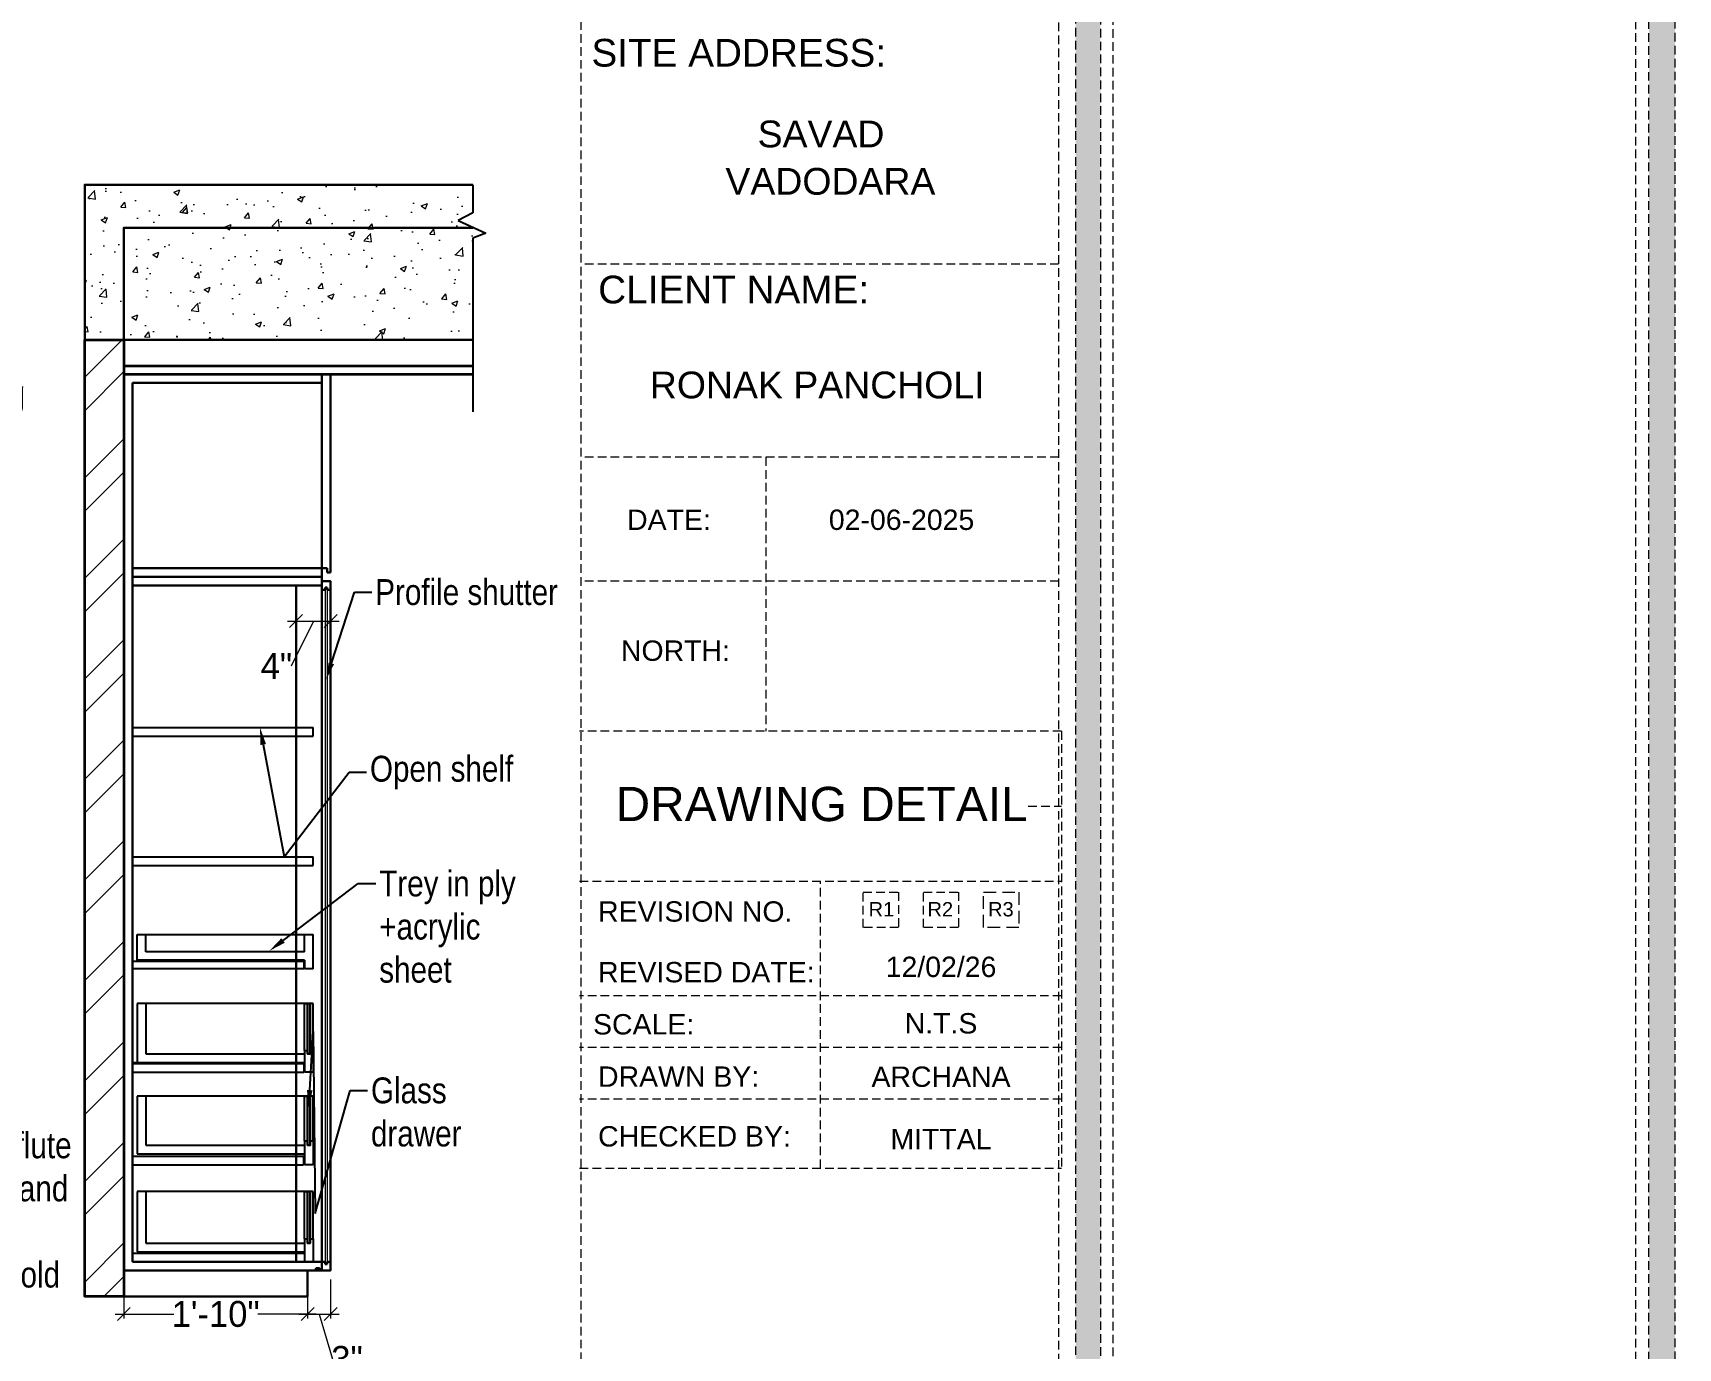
# Model space of a CAD drawing. Header units: millimetres. Extents: x 56222 to 3066687, y -650199 to -121287.
# Drawn here: x 140798.6 to 140989.5, y -185319.3 to -185166.6 of the extents above; entities that cross this region are included whole.
import ezdxf
from ezdxf import colors
from ezdxf.entities.mleader import LeaderData, LeaderLine
from ezdxf.enums import TextEntityAlignment as Align
from ezdxf.math import Vec2, Vec3

# ---------------------------------------------------------------- set-up
doc = ezdxf.new("R2010")
doc.units = ezdxf.units.MM
doc.header["$MEASUREMENT"] = 0
doc.header["$PDMODE"] = 35
doc.linetypes.add('DASHED', pattern=[0.75, 0.5, -0.25])
doc.linetypes.add('DASHEDX2', pattern=[1.5, 1, -0.5])
doc.layers.get('Defpoints').update_dxf_attribs({"color": 220})
for name, color, linetype, lineweight in [('Dimension', 10, 'DASHEDX2', 20), ('FURNITURE', 32, 'Continuous', 9), ('furniture dimensions', 1, 'DASHED', 0), ('FURNITURE-1', 252, 'Continuous', 13), ('GF FALSE CEILING', 6, 'Continuous', 35), ('hatch-wall', 8, 'Continuous', 9), ('NAME PLATE', 7, 'Continuous', 25), ('SECTION ( SLAB PLine )', 104, 'Continuous', 30), ('Text', 7, 'Continuous', 15), ('wall', 7, 'Continuous', 30)]:
    doc.layers.add(name, color=color, linetype=linetype, lineweight=lineweight)
doc.layers.add('hatch', color=250, linetype='Continuous', lineweight=9, transparency=0.5)
doc.styles.add('Arial', font='arial.ttf')
doc.styles.add('century g', font='GOTHIC.TTF')
doc.styles.add('style4', font='ARIALN.TTF')
doc.dimstyles.new('Archana', dxfattribs={"dimtxt": 2, "dimasz": 0.75, "dimexe": 0.5, "dimexo": 0.5, "dimgap": 0, "dimtad": 0, "dimzin": 0, "dimdsep": 46, "dimlunit": 4, "dimtxsty": 'century g', "dimblk": 'OBLIQUE', "dimcen": 0, "dimdle": 1, "dimclrd": 256, "dimclre": 256, "dimclrt": 256, "dimadec": 0, "dimazin": 0, "dimtfac": 1, "dimtofl": 0, "dimtmove": 1, "dimatfit": 3, "dimfxl": 1, "dimfxlon": 1, "dimtolj": 1, "dimtzin": 0, "dimlwd": -1, "dimlwe": -1, "dimarcsym": 0})

# ---------------------------------------------------------------- blocks, each defined once
blk = doc.blocks.new('_Oblique')
at = {"layer": 'wall', "color": 0, "lineweight": -2}
blk.add_line((-0.5, -0.5), (0.5, 0.5), dxfattribs=at)
blk = doc.blocks.new('*D426')
at = {"layer": 'Defpoints', "color": 0, "linetype": 'Continuous', "lineweight": 30, "transparency": 16777216}
for p in [(140829.12, -185230.76), (140833.12, -185230.76), (140833.12, -185234.89)]:
    blk.add_point(p, dxfattribs=at)
at = {"layer": 'furniture dimensions', "color": 5, "linetype": 'ByBlock', "transparency": 16777216}
blk.add_line((140829.12, -185231.26), (140829.12, -185235.39), dxfattribs=at)
at = {"layer": 'furniture dimensions', "color": 5, "linetype": 'Continuous', "transparency": 16777216}
for p, q in [((140833.12, -185231.26), (140833.12, -185235.39)), ((140828.12, -185234.89), (140834.12, -185234.89)), ((140831.12, -185234.89), (140828.53, -185240.11))]:
    blk.add_line(p, q, dxfattribs=at)
at = {"layer": 'furniture dimensions', "color": 5, "linetype": 'Continuous', "transparency": 16777216, "xscale": 1.5, "yscale": 1.5, "zscale": 1.5, "rotation": 180}
blk.add_blockref('_Oblique', (140829.12, -185234.89), dxfattribs=at)
at = {"layer": 'furniture dimensions', "color": 5, "linetype": 'Continuous', "transparency": 16777216, "xscale": 1.5, "yscale": 1.5, "zscale": 1.5}
blk.add_blockref('_Oblique', (140833.12, -185234.89), dxfattribs=at)
at = {"layer": 'furniture dimensions', "linetype": 'Continuous', "lineweight": 0, "transparency": 16777216, "insert": (140826.83, -185240.11), "char_height": 3, "attachment_point": 5, "style": 'century g'}
blk.add_mtext('\\A1;4"', dxfattribs=at)
blk = doc.blocks.new('aggerg')
at = {"layer": 'Dimension', "color": 42, "true_color": 0xd39e00}
blk.add_lwpolyline([(-1.41, 1.41), (1.41, 1.41), (1.41, -1.41), (-1.41, -1.41)], close=True, dxfattribs=at)
at = {"layer": 'NAME PLATE', "lineweight": 0, "insert": (-0.03, 0.62), "char_height": 1.151, "width": 2.2458, "attachment_point": 2, "style": 'Arial'}
blk.add_mtext('R3', dxfattribs=at)
blk = doc.blocks.new('*D471')
at = {"layer": 'Defpoints', "color": 0, "linetype": 'Continuous', "lineweight": 30, "transparency": 16777216}
for p in [(140809.12, -185310.26, 0.13), (140830.45, -185310.26, 0.13), (140830.45, -185315.32)]:
    blk.add_point(p, dxfattribs=at)
at = {"layer": 'furniture dimensions', "color": 5, "linetype": 'ByBlock', "transparency": 16777216}
blk.add_line((140809.12, -185311.32), (140809.12, -185315.82), dxfattribs=at)
at = {"layer": 'furniture dimensions', "color": 5, "linetype": 'Continuous', "transparency": 16777216}
for p, q in [((140830.45, -185311.32), (140830.45, -185315.82)), ((140808.12, -185315.32), (140814.91, -185315.32)), ((140831.45, -185315.32), (140824.66, -185315.32))]:
    blk.add_line(p, q, dxfattribs=at)
at = {"layer": 'furniture dimensions', "color": 5, "linetype": 'Continuous', "transparency": 16777216, "xscale": 1.5, "yscale": 1.5, "zscale": 1.5, "rotation": 180}
blk.add_blockref('_Oblique', (140809.12, -185315.32), dxfattribs=at)
at = {"layer": 'furniture dimensions', "color": 5, "linetype": 'Continuous', "transparency": 16777216, "xscale": 1.5, "yscale": 1.5, "zscale": 1.5}
blk.add_blockref('_Oblique', (140830.45, -185315.32), dxfattribs=at)
at = {"layer": 'furniture dimensions', "linetype": 'Continuous', "lineweight": 0, "transparency": 16777216, "insert": (140819.78, -185315.32), "char_height": 3, "attachment_point": 5, "style": 'century g'}
blk.add_mtext('\\A1;1\'-10"', dxfattribs=at)
blk = doc.blocks.new('*D472')
at = {"layer": 'Defpoints', "color": 0, "linetype": 'Continuous', "lineweight": 30, "transparency": 16777216}
for p in [(140830.45, -185310.26, 0.13), (140833.12, -185310.26, 0.13), (140833.12, -185315.32)]:
    blk.add_point(p, dxfattribs=at)
at = {"layer": 'furniture dimensions', "color": 5, "linetype": 'ByBlock', "transparency": 16777216}
blk.add_line((140830.45, -185311.32), (140830.45, -185315.82), dxfattribs=at)
at = {"layer": 'furniture dimensions', "color": 5, "linetype": 'Continuous', "transparency": 16777216}
for p, q in [((140833.12, -185311.32), (140833.12, -185315.82)), ((140829.45, -185315.32), (140834.12, -185315.32)), ((140831.78, -185315.32), (140833.35, -185320.54))]:
    blk.add_line(p, q, dxfattribs=at)
at = {"layer": 'furniture dimensions', "color": 5, "linetype": 'Continuous', "transparency": 16777216, "xscale": 1.5, "yscale": 1.5, "zscale": 1.5, "rotation": 180}
blk.add_blockref('_Oblique', (140830.45, -185315.32), dxfattribs=at)
at = {"layer": 'furniture dimensions', "color": 5, "linetype": 'Continuous', "transparency": 16777216, "xscale": 1.5, "yscale": 1.5, "zscale": 1.5}
blk.add_blockref('_Oblique', (140833.12, -185315.32), dxfattribs=at)
at = {"layer": 'furniture dimensions', "linetype": 'Continuous', "lineweight": 0, "transparency": 16777216, "insert": (140835.03, -185320.54), "char_height": 3, "attachment_point": 5, "style": 'century g'}
blk.add_mtext('\\A1;3"', dxfattribs=at)

msp = doc.modelspace()

# ---------------------------------------------------------------- hatches: boundary and pattern name
at = {"layer": 'Dimension', "true_color": 0xd39e00}
h = msp.add_hatch(color=42, dxfattribs=at)
h.paths.add_polyline_path([(140509.9, -185095.66), (140509.9, -185386.07), (140922.49, -185386.07), (140922.49, -185095.66)])
h.paths.add_polyline_path([(140512.79, -185098.56), (140919.59, -185098.56), (140919.59, -185383.18), (140512.79, -185383.18)], flags=16)
h = msp.add_hatch(color=42, dxfattribs=at)
h.paths.add_polyline_path([(140986.15, -185097.29), (140986.15, -185401.68), (141418.59, -185401.68), (141418.59, -185097.29)])
h.paths.add_polyline_path([(140989.19, -185100.33), (141415.55, -185100.33), (141415.55, -185398.64), (140989.19, -185398.64)], flags=16)
at = {"layer": 'FURNITURE', "lineweight": 20, "true_color": 0x636466}
h = msp.add_hatch(dxfattribs=at)
h.set_pattern_fill('AR-CONC', color=251)
h.set_pattern_definition([(50, (11397.4914, -203725.9746), (7.17260183, -0.62752135), [0.75, -8.25]), (355, (11397.491, -203725.975), (-1.38751334, 7.52192134), [0.6, -6.6]), (100.4514445, (11398.089, -203726.027), (5.78508847, 6.8943999), [0.6374019, -7.0114211]), (46.1842, (11397.491, -203723.975), (10.6724133, -1.6551928), [1.125, -12.375]), (96.6356355, (11398.381, -203724.113), (9.34661946, 9.741186), [0.9561034, -10.5171376]), (351.184164, (11397.491, -203723.975), (9.34661945, 9.741186), [0.9, -9.9]), (21, (11398.4914, -203724.4746), (5.96907052, -4.0261889), [0.75, -8.25]), (326, (11398.491, -203724.475), (2.4331533, 7.25150045), [0.6, -6.6]), (71.451445, (11398.989, -203724.81), (8.40222377, 3.22531153), [0.6374019, -7.0114211]), (37.5, (11397.4914, -203725.9746), (0.121598553, 3.32893854), [0, -6.52, 0, -6.7, 0, -6.625]), (7.5, (11397.4914, -203725.9746), (2.63069537, 3.94411712), [0, -3.82, 0, -6.37, 0, -2.525]), (327.5, (11395.2614, -203725.9746), (5.33822436, -0.22554872), [0, -2.5, 0, -7.8, 0, -10.35]), (317.5, (11394.2614, -203725.9746), (5.8318617, 1.00104982), [0, -3.25, 0, -5.18, 0, -7.35])])
h.paths.add_polyline_path([(140957.64, -185203.26), (140953.12, -185203.26), (140953.12, -185203.3)])
h.paths.add_polyline_path([(140849.65, -185202.26), (140849.65, -185184.26), (140804.59, -185184.26), (140804.59, -185202.26), (140809.12, -185202.26), (140809.12, -185202.27)])
at = {"layer": 'hatch-wall'}
h = msp.add_hatch(dxfattribs=at)
h.set_pattern_fill('ANSI32', color=256, scale=22)
h.set_pattern_definition([(45, (12587.783, -202129.3865), (-5.83363094, 5.83363094), []), (45, (12591.672, -202129.3865), (-5.83363094, 5.83363094), [])])
h.paths.add_polyline_path([(140809.12, -185202.26), (140804.59, -185202.26), (140804.59, -185313.26), (140809.12, -185313.26)])

# ---------------------------------------------------------------- linework, layer by layer
at = {"layer": 'Dimension', "color": 42, "true_color": 0xd39e00}
for p, q in [((140917.63, -185193.48, 0.26), (140862.19, -185193.48, 0.26)), ((140917.63, -185215.87, 0.26), (140862.19, -185215.87, 0.26)), ((140883.64, -185215.87, 0.26), (140883.64, -185247.69, 0.26)), ((140917.63, -185230.27, 0.26), (140862.19, -185230.27, 0.26)), ((140917.97, -185247.69, 0.26), (140862.02, -185247.69, 0.26)), ((140917.97, -185247.69, 0.26), (140917.97, -185298.37, 0.26)), ((140914.11, -185256.38, 0.26), (140917.97, -185256.38, 0.26)), ((140862.02, -185265.07, 0.26), (140917.97, -185265.07, 0.26)), ((140889.99, -185298.37, 0.26), (140889.99, -185265.07, 0.26)), ((140917.97, -185278.39, 0.26), (140862.02, -185278.39, 0.26)), ((140917.97, -185284.39, 0.26), (140862.02, -185284.39, 0.26)), ((140917.97, -185290.39, 0.26), (140862.02, -185290.39, 0.26)), ((140862.02, -185298.37, 0.26), (140917.97, -185298.37, 0.26))]:
    msp.add_line(p, q, dxfattribs=at)
for points, elevation in [([(140508.45, -185094.21), (140923.94, -185094.21), (140923.94, -185387.52), (140508.45, -185387.52)], 0.26), ([(140509.9, -185095.66), (140922.49, -185095.66), (140922.49, -185386.07), (140509.9, -185386.07)], 0.26), ([(140984.63, -185095.78), (141420.1, -185095.78), (141420.1, -185403.19), (140984.63, -185403.19)], 0.13), ([(140986.15, -185097.29), (141418.59, -185097.29), (141418.59, -185401.68), (140986.15, -185401.68)], 0.13), ([(140512.79, -185098.56), (140919.59, -185098.56), (140919.59, -185383.18), (140512.79, -185383.18)], 0.26), ([(140862.19, -185380.79), (140862.19, -185100.94), (140917.63, -185100.94), (140917.63, -185380.79)], 0.26), ([(140989.19, -185100.33), (141415.55, -185100.33), (141415.55, -185398.64), (140989.19, -185398.64)], 0.13), ([(140894.95, -185266.36), (140899.03, -185266.36), (140899.03, -185270.44), (140894.95, -185270.44)], 0.26), ([(140901.94, -185266.36), (140906.02, -185266.36), (140906.02, -185270.44), (140901.94, -185270.44)], 0.26)]:
    msp.add_lwpolyline(points, close=True, dxfattribs=dict(at, elevation=elevation))
at = {"layer": 'FURNITURE', "linetype": 'ByBlock', "lineweight": -3}
for p, q in [((140849.65, -185184.26, 0.13), (140849.65, -185187.51, 0.13)), ((140849.65, -185187.51, 0.13), (140847.92, -185188.42, 0.13)), ((140847.92, -185188.42, 0.13), (140851.16, -185189.88, 0.13)), ((140851.16, -185189.88, 0.13), (140849.65, -185190.45, 0.13)), ((140849.65, -185190.45, 0.13), (140849.65, -185210.6, 0.13))]:
    msp.add_line(p, q, dxfattribs=at)
at = {"layer": 'FURNITURE', "lineweight": 30}
for p, q in [((140809.12, -185206.26, 0.13), (140809.12, -185313.26, 0.13)), ((140809.12, -185206.26, 0.13), (140833.11, -185206.26, 0.13)), ((140832.11, -185206.26, 0.13), (140832.11, -185230.76, 0.13)), ((140833.11, -185206.26, 0.13), (140833.11, -185229.26, 0.13)), ((140810.12, -185207.26, 0.13), (140810.12, -185228.76, 0.13)), ((140810.12, -185207.26, 0.13), (140832.11, -185207.26, 0.13)), ((140810.12, -185309.26, 0.13), (140810.12, -185228.76, 0.13)), ((140832.11, -185228.76, 0.13), (140810.12, -185228.76, 0.13)), ((140832.11, -185229.76, 0.13), (140810.12, -185229.76, 0.13)), ((140832.11, -185228.76, 0.13), (140832.11, -185228.76, 0.13)), ((140832.11, -185228.76, 0.13), (140832.11, -185228.76, 0.13)), ((140832.11, -185228.76, 0.13), (140832.73, -185228.76, 0.13)), ((140832.11, -185231.26, 0.13), (140832.11, -185228.76, 0.13)), ((140832.73, -185229.26, 0.13), (140832.73, -185228.76, 0.13)), ((140833.11, -185229.26, 0.13), (140832.73, -185229.26, 0.13)), ((140832.11, -185230.76, 0.13), (140810.12, -185230.76, 0.13)), ((140833.11, -185230.26, 0.13), (140832.11, -185230.26, 0.13)), ((140832.11, -185231.26, 0.13), (140832.11, -185309.26, 0.13)), ((140833.11, -185231.26, 0.13), (140833.11, -185309.26, 0.13)), ((140810.12, -185309.26, 0.13), (140832.11, -185309.26, 0.13)), ((140831.4, -185310, 0.13), (140831.83, -185310, 0.13)), ((140831.4, -185310, 0.13), (140831.4, -185310.26, 0.13)), ((140831.83, -185310, 0.13), (140831.83, -185310.26, 0.13)), ((140832.11, -185309.26, 0.13), (140832.11, -185310.26, 0.13)), ((140832.11, -185309.26, 0.13), (140832.11, -185310.26, 0.13)), ((140809.12, -185310.26, 0.13), (140832.11, -185310.26, 0.13)), ((140830.45, -185310.26, 0.13), (140830.45, -185313.26, 0.13)), ((140833.11, -185310.26, 0.13), (140832.11, -185310.26, 0.13)), ((140832.11, -185310.26, 0.13), (140832.11, -185310.26, 0.13)), ((140809.12, -185313.26, 0.13), (140830.45, -185313.26, 0.13))]:
    msp.add_line(p, q, dxfattribs=at)
at = {"layer": 'FURNITURE'}
msp.add_line((140809.12, -185211.25, 0.13), (140809.12, -185313.26, 0.13), dxfattribs=at)
at = {"layer": 'FURNITURE', "color": 3, "lineweight": 30}
msp.add_line((140829.12, -185230.76, 0.13), (140829.12, -185309.26, 0.13), dxfattribs=at)
at = {"layer": 'FURNITURE', "linetype": 'ByBlock', "lineweight": 30}
for p, q in [((140832.73, -185231.01, 0.13), (140832.5, -185231.01, 0.13)), ((140832.5, -185231.01, 0.13), (140832.5, -185231.26, 0.13)), ((140832.73, -185231.26, 0.13), (140832.73, -185231.01, 0.13)), ((140832.5, -185309.51, 0.13), (140832.5, -185309.26, 0.13)), ((140832.73, -185309.51, 0.13), (140832.5, -185309.51, 0.13)), ((140832.73, -185309.26, 0.13), (140832.73, -185309.51, 0.13))]:
    msp.add_line(p, q, dxfattribs=at)
at = {"layer": 'FURNITURE', "linetype": 'ByBlock', "lineweight": 30, "elevation": 0.13}
for points in [[(140832.5, -185231.26), (140832.11, -185231.26), (140832.11, -185230.26), (140833.11, -185230.26), (140833.11, -185231.26), (140832.73, -185231.26)], [(140832.5, -185309.26), (140832.11, -185309.26), (140832.11, -185310.26), (140833.11, -185310.26), (140833.11, -185309.26), (140832.73, -185309.26)]]:
    msp.add_lwpolyline(points, dxfattribs=at)
at = {"layer": 'FURNITURE', "color": 3, "lineweight": 30, "elevation": 0.13}
msp.add_lwpolyline([(140831.41, -185310.01), (140831.82, -185310.01), (140831.82, -185310.26), (140831.41, -185310.26)], close=True, dxfattribs=at)
at = {"layer": 'furniture dimensions', "color": 4, "linetype": 'ByBlock'}
for p, q in [((140832.5, -185231.01, 0.13), (140832.5, -185309.26, 0.13)), ((140832.73, -185231.01, 0.13), (140832.73, -185309.26, 0.13))]:
    msp.add_line(p, q, dxfattribs=at)
at = {"layer": 'FURNITURE-1', "linetype": 'ByBlock', "lineweight": 25}
for p, q in [((140810.12, -185247.26, 0.13), (140831.11, -185247.26, 0.13)), ((140810.12, -185248.26, 0.13), (140831.11, -185248.26, 0.13)), ((140831.11, -185248.26, 0.13), (140831.11, -185247.26, 0.13)), ((140810.12, -185262.26, 0.13), (140831.11, -185262.26, 0.13)), ((140831.11, -185263.26, 0.13), (140831.11, -185262.26, 0.13)), ((140810.12, -185263.26, 0.13), (140831.11, -185263.26, 0.13)), ((140810.66, -185271.26, 0.13), (140831.11, -185271.26, 0.13)), ((140810.66, -185274.26, 0.13), (140810.66, -185271.26, 0.13)), ((140811.66, -185273.26, 0.13), (140811.66, -185271.26, 0.13)), ((140830.11, -185273.26, 0.13), (140830.11, -185271.26, 0.13)), ((140831.11, -185275.26, 0.13), (140831.11, -185271.26, 0.13)), ((140830.11, -185273.26, 0.13), (140811.66, -185273.26, 0.13)), ((140830.02, -185274.39, 0.13), (140810.12, -185274.39, 0.13)), ((140830.02, -185275.26, 0.13), (140810.12, -185275.26, 0.13)), ((140830.11, -185274.26, 0.13), (140810.66, -185274.26, 0.13)), ((140830.02, -185274.39, 0.13), (140830.02, -185275.26, 0.13)), ((140830.11, -185274.26, 0.13), (140830.11, -185275.26, 0.13)), ((140831.11, -185275.26, 0.13), (140830.11, -185275.26, 0.13)), ((140810.66, -185279.26, 0.13), (140810.66, -185286.11, 0.13)), ((140811.66, -185279.26, 0.13), (140810.66, -185279.26, 0.13)), ((140831.11, -185279.26, 0.13), (140810.66, -185279.26, 0.13)), ((140811.66, -185279.26, 0.13), (140811.66, -185285.11, 0.13)), ((140830.11, -185284.73, 0.13), (140830.11, -185279.26, 0.13)), ((140831.11, -185284.73, 0.13), (140831.11, -185279.26, 0.13)), ((140811.66, -185285.11, 0.13), (140830.11, -185285.11, 0.13)), ((140830.11, -185284.73, 0.13), (140830.11, -185287.23, 0.13)), ((140831.11, -185284.73, 0.13), (140831.11, -185287.23, 0.13)), ((140810.12, -185286.11, 0.13), (140830.11, -185286.11, 0.13)), ((140810.12, -185286.23, 0.13), (140830, -185286.23, 0.13)), ((140830, -185286.23, 0.13), (140830, -185287.23, 0.13)), ((140810.12, -185287.23, 0.13), (140830, -185287.23, 0.13)), ((140831.11, -185287.23, 0.13), (140830.11, -185287.23, 0.13)), ((140810.66, -185290.01, 0.13), (140810.66, -185296.73, 0.13)), ((140811.66, -185290.01, 0.13), (140810.66, -185290.01, 0.13)), ((140831.11, -185290.01, 0.13), (140810.66, -185290.01, 0.13)), ((140811.66, -185290.01, 0.13), (140811.66, -185295.73, 0.13)), ((140830.11, -185295.23, 0.13), (140830.11, -185290.01, 0.13)), ((140831.11, -185295.23, 0.13), (140831.11, -185290.01, 0.13)), ((140811.66, -185295.73, 0.13), (140830.11, -185295.73, 0.13)), ((140830.11, -185295.23, 0.13), (140830.11, -185297.98, 0.13)), ((140831.11, -185295.23, 0.13), (140831.11, -185297.98, 0.13)), ((140810.12, -185296.98, 0.13), (140829.97, -185296.98, 0.13)), ((140810.12, -185297.98, 0.13), (140829.97, -185297.98, 0.13)), ((140810.66, -185296.73, 0.13), (140830.11, -185296.73, 0.13)), ((140829.97, -185296.98, 0.13), (140829.97, -185297.98, 0.13)), ((140831.11, -185297.98, 0.13), (140830.11, -185297.98, 0.13)), ((140810.66, -185301.11, 0.13), (140810.66, -185308.08, 0.13)), ((140811.66, -185301.11, 0.13), (140810.66, -185301.11, 0.13)), ((140831.11, -185301.11, 0.13), (140810.66, -185301.11, 0.13)), ((140811.66, -185301.11, 0.13), (140811.66, -185307.08, 0.13)), ((140830.11, -185306.58, 0.13), (140830.11, -185301.11, 0.13)), ((140831.11, -185306.58, 0.13), (140831.11, -185301.11, 0.13)), ((140810.66, -185308.08, 0.13), (140830.11, -185308.08, 0.13)), ((140811.66, -185307.08, 0.13), (140830.11, -185307.08, 0.13)), ((140830.11, -185306.58, 0.13), (140830.11, -185309.26, 0.13)), ((140831.11, -185306.58, 0.13), (140831.11, -185309.26, 0.13)), ((140810.12, -185308.26, 0.13), (140830.11, -185308.26, 0.13)), ((140831.11, -185309.26, 0.13), (140830.11, -185309.26, 0.13))]:
    msp.add_line(p, q, dxfattribs=at)
at = {"layer": 'FURNITURE-1', "linetype": 'ByBlock', "lineweight": 25, "elevation": 0.13}
for points in [[(140830.11, -185279.26), (140830.46, -185279.26), (140830.46, -185279.26)], [(140831.11, -185279.26), (140830.76, -185279.26), (140830.76, -185279.26)], [(140830.11, -185284.73), (140830.46, -185284.73), (140830.46, -185285.11), (140830.76, -185285.11), (140830.76, -185284.73), (140831.11, -185284.73)], [(140830.11, -185290.01), (140830.46, -185290.01), (140830.46, -185290.01)], [(140831.11, -185290.01), (140830.76, -185290.01), (140830.76, -185290.01)], [(140830.11, -185295.23), (140830.46, -185295.23), (140830.46, -185295.73), (140830.76, -185295.73), (140830.76, -185295.23), (140831.11, -185295.23)], [(140830.11, -185301.11), (140830.46, -185301.11), (140830.46, -185301.11)], [(140831.11, -185301.11), (140830.76, -185301.11), (140830.76, -185301.11)], [(140830.11, -185306.58), (140830.46, -185306.58), (140830.46, -185307.08), (140830.76, -185307.08), (140830.76, -185306.58), (140831.11, -185306.58)]]:
    msp.add_lwpolyline(points, dxfattribs=at)
at = {"layer": 'FURNITURE-1', "color": 4, "linetype": 'ByBlock', "lineweight": 30, "elevation": 0.13}
for points in [[(140830.46, -185285.11), (140830.46, -185279.26), (140830.76, -185279.26), (140830.76, -185285.11)], [(140830.46, -185295.73), (140830.46, -185290.01), (140830.76, -185290.01), (140830.76, -185295.73)], [(140830.46, -185307.08), (140830.46, -185301.11), (140830.76, -185301.11), (140830.76, -185307.08)]]:
    msp.add_lwpolyline(points, close=True, dxfattribs=at)
at = {"layer": 'GF FALSE CEILING'}
for p, q in [((140809.12, -185205.26, 0.13), (140849.65, -185205.26, 0.13)), ((140809.12, -185206.26, 0.13), (140849.65, -185206.26, 0.13))]:
    msp.add_line(p, q, dxfattribs=at)
at = {"layer": 'hatch', "lineweight": 35, "transparency": 33554687, "elevation": 0.13}
msp.add_lwpolyline([(140809.12, -185313.26), (140804.59, -185313.26), (140804.59, -185202.26), (140809.12, -185202.26)], close=True, dxfattribs=at)
at = {"layer": 'SECTION ( SLAB PLine )', "color": 1}
msp.add_line((140809.12, -185202.26, 0.13), (140849.65, -185202.26, 0.13), dxfattribs=at)
at = {"layer": 'SECTION ( SLAB PLine )', "color": 1, "elevation": 0.13}
msp.add_lwpolyline([(140849.65, -185184.26), (140804.59, -185184.26), (140804.59, -185202.26), (140809.12, -185202.26), (140809.12, -185189.26), (140849.65, -185189.26)], dxfattribs=at)

# ---------------------------------------------------------------- block references
at = {"layer": 'NAME PLATE', "xscale": 1.447824172145253, "yscale": 1.447824172145253, "zscale": 1.447824172145253}
msp.add_blockref('aggerg', (140910.97, -185268.4, 0.26), dxfattribs=at)

# ---------------------------------------------------------------- texts
at = {"layer": 'NAME PLATE', "style": 'Arial'}
for s, height, p in [('SITE ADDRESS:', 3.2163, (140880.5, -185170.55, 0.26)), (' SAVAD ', 3.109, (140890.05, -185179.92, 0.11)), ('VADODARA', 3.109, (140891.14, -185185.42, 0.11)), ('CLIENT NAME:', 3.2163, (140879.91, -185198.03, 0.26)), ('RONAK PANCHOLI    ', 3.1092, (140892.02, -185209.05, 0.11)), ('DATE:', 2.363, (140872.4, -185224.32, 0.26)), ('02-06-2025', 2.363, (140899.4, -185224.32, 0.26)), ('NORTH:', 2.363, (140873.15, -185239.51, 0.26)), ('DRAWING DETAIL', 3.9764, (140890.12, -185258.11, 0.26)), ('REVISION NO.', 2.3632, (140875.45, -185269.78, 0.26)), ('REVISED DATE: ', 2.3632, (140877.19, -185276.82, 0.26)), ('SCALE:', 2.363, (140869.46, -185282.87, 0.26)), ('DRAWN BY:', 2.363, (140873.52, -185288.94, 0.26)), ('ARCHANA', 2.363, (140903.98, -185288.95, 0.26)), ('CHECKED BY:', 2.3632, (140875.36, -185295.87, 0.26)), ('MITTAL', 2.363, (140903.98, -185296.19, 0.26))]:
    msp.add_text(s, height=height, dxfattribs=at).set_placement(p, align=Align.CENTER)
for s, p in [('R1', (140895.57, -185269.17, 0.26)), ('R2', (140902.41, -185269.17, 0.26))]:
    msp.add_text(s, height=1.666, dxfattribs=at).set_placement(p)
at = {"layer": 'NAME PLATE', "lineweight": 0, "char_height": 2.363, "attachment_point": 2, "style": 'Arial'}
for s, insert, width in [('12/02/26', (140903.98, -185273.84, 0.26), 20.4799), ('N.T.S', (140903.98, -185280.39, 0.26), 4.6123)]:
    msp.add_mtext(s, dxfattribs=dict(at, insert=insert, width=width))

# ---------------------------------------------------------------- dimensions: what is measured, and where the dimension line sits
at = {"layer": 'furniture dimensions', "color": 5, "linetype": 'Continuous', "lineweight": 0}
dim = msp.add_linear_dim(base=(140833.11, -185234.89, 0.13), p1=(140829.12, -185230.76, 0.13), p2=(140833.11, -185230.76, 0.13), dimstyle='Archana', override={"dimtxt": 3, "dimasz": 1.5, "dimdec": 0, "dimclrd": 5, "dimclre": 5, "dimfxl": 4}, dxfattribs=at)
dim.commit()
dim.dimension.update_dxf_attribs({"geometry": '*D426', "text_midpoint": (140828.53, -185240.11, 0.13), "dimtype": 160})
dim = msp.add_linear_dim(base=(140830.45, -185315.32), p1=(140809.12, -185310.26, 0.13), p2=(140830.45, -185310.26, 0.13), text='1\'-10"', dimstyle='Archana', override={"dimtxt": 3, "dimasz": 1.5, "dimdec": 0, "dimclrd": 5, "dimclre": 5, "dimfxl": 4}, dxfattribs=at)
dim.commit()
dim.dimension.update_dxf_attribs({"geometry": '*D471', "text_midpoint": (140819.78, -185315.32)})
dim = msp.add_linear_dim(base=(140833.11, -185315.32), p1=(140830.45, -185310.26, 0.13), p2=(140833.11, -185310.26, 0.13), dimstyle='Archana', override={"dimtxt": 3, "dimasz": 1.5, "dimdec": 0, "dimclrd": 5, "dimclre": 5, "dimfxl": 4}, dxfattribs=at)
dim.commit()
dim.dimension.update_dxf_attribs({"geometry": '*D472', "text_midpoint": (140833.35, -185320.54)})

# ---------------------------------------------------------------- leaders
at = {"layer": 'Text', "color": 1, "lineweight": 0, "ltscale": 20}
ml = msp.add_multileader_mtext('Standard', dxfattribs=at)
ml.set_content('False \\PCeiling', color=1, style='style4')
ml.set_leader_properties()
ml.build(insert=Vec2(0, 0))
ml.multileader.update_dxf_attribs({"dogleg_length": 2.02, "arrow_head_size": 2})
ctx = ml.context
ctx.base_point, ctx.char_height, ctx.arrow_head_size, ctx.landing_gap_size, ctx.plane_origin = Vec3(140786.76, -185203.91, 0.13), 3, 2, 0.4, Vec3(140719.72, -185200.91, 0.13)
notes = []
notes.append((ctx, [(0, (1, 1, 0), (140784.73, -185203.91, 0.13), (1, 0), 2.02, [(0, [(140763.91, -185203.91, 0.13)], 0, [])])]))
ctx.mtext.insert = Vec3(140787.16, -185201.97, 0.13)
ml = msp.add_multileader_mtext('Standard', dxfattribs=at)
ml.set_content('Profile shutter', color=1, style='style4')
ml.set_leader_properties()
ml.build(insert=Vec2(0, 0))
ml.multileader.update_dxf_attribs({"dogleg_length": 5.94, "arrow_head_size": 2})
ctx = ml.context
ctx.base_point, ctx.char_height, ctx.arrow_head_size, ctx.landing_gap_size, ctx.plane_origin = Vec3(140837.91, -185231.55, 0.13), 3, 2, 0.4, Vec3(140887.91, -185196.72, 0.13)
notes.append((ctx, [(0, (1, 1, 0), (140835.89, -185231.55, 0.13), (1, 0), 2.02, [(1, [(140832.59, -185241.7, 0.13)], 0, [])])]))
ctx.mtext.insert, ctx.mtext.width = Vec3(140838.31, -185230.03, 0.13), 30.1116
ml = msp.add_multileader_mtext('Standard', dxfattribs=at)
ml.set_content('Open shelf ', color=1, style='style4')
ml.set_leader_properties()
ml.build(insert=Vec2(0, 0))
ml.multileader.update_dxf_attribs({"dogleg_length": 5.94, "arrow_head_size": 2})
ctx = ml.context
ctx.base_point, ctx.char_height, ctx.arrow_head_size, ctx.landing_gap_size, ctx.plane_origin = Vec3(140837.29, -185252.44, 0.13), 3, 2, 0.4, Vec3(140883.05, -185217.28, 0.13)
notes.append((ctx, [(0, (1, 1, 0), (140835.27, -185252.44, 0.13), (1, 0), 2.02, [(1, [(140824.93, -185247.26, 0.13), (140827.74, -185262.26, 0.13)], 0, [])])]))
ctx.mtext.insert, ctx.mtext.width = Vec3(140837.69, -185250.53, 0.13), 30.1116
ml = msp.add_multileader_mtext('Standard', dxfattribs=at)
ml.set_content('Trey in ply\\P+acrylic \\Psheet\\P\\pq*; ', color=1, style='style4')
ml.set_leader_properties()
ml.build(insert=Vec2(0, 0))
ml.multileader.update_dxf_attribs({"dogleg_length": 5.94, "arrow_head_size": 2})
ctx = ml.context
ctx.base_point, ctx.char_height, ctx.arrow_head_size, ctx.landing_gap_size, ctx.plane_origin = Vec3(140838.37, -185265.35, 0.13), 3, 2, 0.4, Vec3(140884.13, -185243.19, 0.13)
notes.append((ctx, [(0, (1, 1, 0), (140836.34, -185265.35, 0.13), (1, 0), 2.02, [(0, [(140826.01, -185273.17, 0.13)], 0, [])])]))
ctx.mtext.insert, ctx.mtext.width = Vec3(140838.77, -185263.85, 0.13), 30.1116
ml = msp.add_multileader_mtext('Standard', dxfattribs=at)
ml.set_content('Glass \\Pdrawer \\P\\pq*; ', color=1, style='style4')
ml.set_leader_properties()
ml.build(insert=Vec2(0, 0))
ml.multileader.update_dxf_attribs({"dogleg_length": 5.94, "arrow_head_size": 2})
ctx = ml.context
ctx.base_point, ctx.char_height, ctx.arrow_head_size, ctx.landing_gap_size, ctx.plane_origin = Vec3(140837.41, -185289.36, 0.13), 3, 2, 0.4, Vec3(140883.17, -185267.2, 0.13)
notes.append((ctx, [(0, (1, 1, 0), (140835.38, -185289.36, 0.13), (1, 0), 2.02, [(2, [(140830.58, -185291.32, 0.13), (140831.11, -185282.53, 0.13), (140831.35, -185303.64, 0.13)], 0, [])])]))
ctx.mtext.insert, ctx.mtext.width = Vec3(140837.81, -185287.86, 0.13), 30.1116
ml = msp.add_multileader_mtext('Standard', dxfattribs=at)
ml.set_content('Brown glass flute\\Ptinted and \\PProfile \\Prose gold', color=1, style='style4')
ml.set_leader_properties()
ml.build(insert=Vec2(0, 0))
ml.multileader.update_dxf_attribs({"dogleg_length": 2.02, "arrow_head_size": 2})
ctx = ml.context
ctx.base_point, ctx.char_height, ctx.arrow_head_size, ctx.landing_gap_size, ctx.plane_origin = Vec3(140787.18, -185291.17, 0.26), 3, 2, 0.4, Vec3(140720.15, -185291.17, 0.26)
notes.append((ctx, [(0, (1, 1, 0), (140785.16, -185291.17, 0.26), (1, 0), 2.02, [(0, [(140719.78, -185291.17, 0.26)], 0, [])])]))
ctx.mtext.insert, ctx.mtext.width = Vec3(140787.58, -185289.23, 0.26), 18.3315
for ctx, leaders in notes:
    for number, flags, end, landing, length, lines in leaders:
        leader = LeaderData()
        leader.index, (leader.has_last_leader_line, leader.has_dogleg_vector, leader.attachment_direction) = number, flags
        leader.last_leader_point, leader.dogleg_vector, leader.dogleg_length = Vec3(end), Vec3(landing), length
        for number, points, colour, breaks in lines:
            line = LeaderLine()
            line.index, line.vertices, line.color, line.breaks = number, Vec3.list(points), colors.encode_raw_color(colour), breaks
            leader.lines.append(line)
        ctx.leaders.append(leader)

doc.saveas('drawing.dxf')
